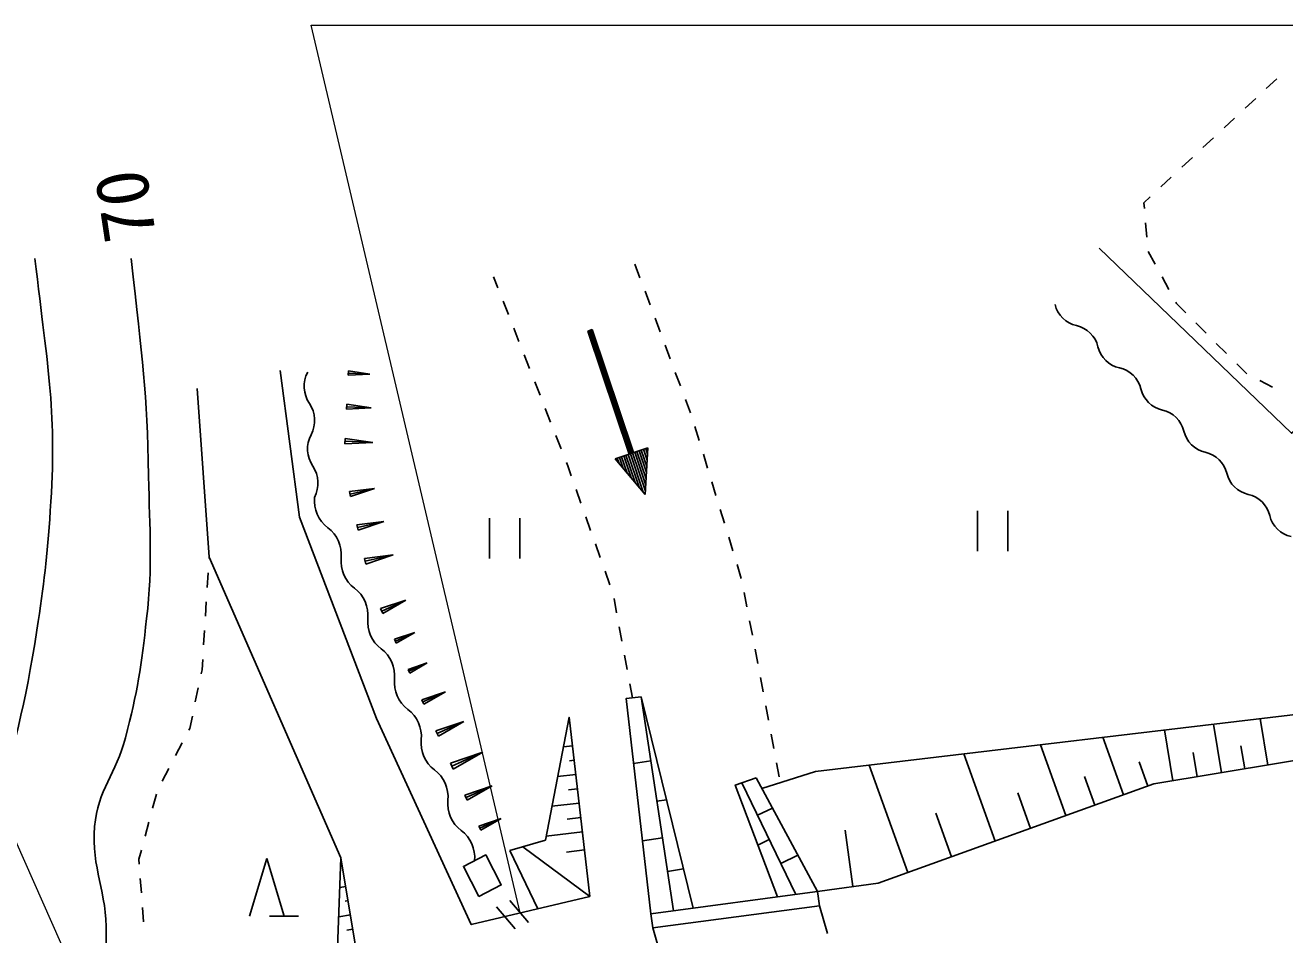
# Model space of a CAD drawing. Units: millimetres, scale not verified. Extents: x 40000 to 680000, y 20000 to 380000.
# Drawn here: x 342198 to 385838, y 310300 to 341818 of the extents above; entities that cross this region are included whole.
import ezdxf
from ezdxf.enums import TextEntityAlignment as Align

# ---------------------------------------------------------------- set-up
doc = ezdxf.new("R2010")
doc.units = ezdxf.units.MM
doc.header["$LTSCALE"] = 1000
for name, color, linetype, lineweight in [('M-BGD', 7, 'Continuous', 25), ('M-STR-HTXT', 7, 'Continuous', 13), ('M-STR-STR1', 1, 'Continuous', 25)]:
    doc.layers.add(name, color=color, linetype=linetype, lineweight=lineweight)
doc.styles.add('ＭＳ ゴシック', font='')
doc.styles.get('ＭＳ ゴシック').set_extended_font_data('MS Gothic')

msp = doc.modelspace()

# ---------------------------------------------------------------- linework, layer by layer
at = {"layer": 'M-BGD'}
for p, q in [((385559, 339964), (385193, 339623)), ((384828, 339282), (384462, 338941)), ((384096, 338600), (383731, 338259)), ((383365, 337918), (382999, 337577)), ((382634, 337236), (382268, 336895)), ((381903, 336554), (381537, 336213)), ((381171, 335872), (380953, 335668)), ((380953, 335668), (380971, 335467)), ((381016, 334970), (381061, 334472)), ((381107, 333974), (381345, 333534)), ((363323, 333536), (363498, 333068)), ((358577, 332721), (358428, 333102)), ((381584, 333095), (381822, 332655)), ((363673, 332599), (363848, 332131)), ((358942, 331790), (358759, 332256)), ((382061, 332216), (382082, 332178)), ((382082, 332178), (382404, 331855)), ((364023, 331663), (364197, 331194)), ((359306, 330859), (359124, 331324)), ((361838, 331271), (361686, 331220)), ((361724, 331233), (363164, 326970)), ((361762, 331246), (363202, 326982)), ((361800, 331258), (363240, 326995)), ((361838, 331271), (363278, 327008)), ((382758, 331501), (383111, 331148)), ((361686, 331220), (363126, 326957)), ((383465, 330794), (383819, 330441)), ((359671, 329928), (359489, 330393)), ((364372, 330726), (364547, 330257)), ((384172, 330087), (384526, 329734)), ((353388, 329690), (353395, 329840)), ((353388, 329690), (354141, 329729)), ((353392, 329765), (354141, 329729)), ((353395, 329840), (354141, 329729)), ((364722, 329789), (364897, 329320)), ((384968, 329503), (385415, 329279)), ((360036, 328997), (359853, 329462)), ((353332, 328510), (353341, 328681)), ((353341, 328681), (354189, 328555)), ((365071, 328852), (365246, 328383)), ((353332, 328510), (354189, 328555)), ((353336, 328595), (354189, 328555)), ((360400, 328065), (360218, 328531)), ((365401, 327908), (365547, 327430)), ((353276, 327309), (353285, 327501)), ((353276, 327309), (354238, 327360)), ((353280, 327405), (354238, 327360)), ((353285, 327501), (354238, 327360)), ((360765, 327134), (360582, 327600)), ((362633, 326791), (363770, 327174)), ((363053, 326299), (362861, 326867)), ((363193, 326135), (362937, 326893)), ((363332, 325971), (363012, 326918)), ((363472, 325807), (363088, 326944)), ((363612, 325643), (363164, 326970)), ((363688, 325669), (363240, 326995)), ((363700, 325884), (363316, 327021)), ((363711, 326099), (363391, 327046)), ((363723, 326314), (363467, 327072)), ((363735, 326529), (363543, 327097)), ((363747, 326744), (363619, 327123)), ((363770, 327174), (363682, 325561)), ((363759, 326959), (363695, 327149)), ((365693, 326952), (365839, 326474)), ((360994, 326548), (360947, 326669)), ((361118, 326199), (360994, 326548)), ((363682, 325561), (362633, 326791)), ((362773, 326627), (362709, 326816)), ((362913, 326463), (362785, 326842)), ((365985, 325995), (366131, 325517)), ((353431, 325655), (354304, 325763)), ((353470, 325484), (353431, 325655)), ((353451, 325570), (354304, 325763)), ((353470, 325484), (354304, 325763)), ((361452, 325256), (361285, 325727)), ((358280, 324735), (358280, 323335)), ((359330, 324735), (359330, 323335)), ((361785, 324313), (361618, 324785)), ((366277, 325039), (366424, 324561)), ((375194, 324996), (375194, 323596)), ((376244, 324996), (376244, 323596)), ((353692, 324503), (354623, 324618)), ((353733, 324321), (353692, 324503)), ((353713, 324412), (354623, 324618)), ((353733, 324321), (354623, 324618)), ((362119, 323371), (361952, 323842)), ((366570, 324083), (366716, 323604)), ((348567, 323337), (348570, 323384)), ((353955, 323340), (354946, 323463)), ((353977, 323243), (354946, 323463)), ((353999, 323146), (354946, 323463)), ((353999, 323146), (353955, 323340)), ((366862, 323126), (367008, 322648)), ((348504, 322339), (348536, 322838)), ((362453, 322428), (362286, 322899)), ((367111, 322159), (367204, 321668)), ((348441, 321341), (348473, 321840)), ((354512, 321602), (355384, 321896)), ((354550, 321518), (355384, 321896)), ((354587, 321435), (355384, 321896)), ((362689, 321459), (362598, 321951)), ((354587, 321435), (354512, 321602)), ((348379, 320343), (348410, 320842)), ((354992, 320539), (355697, 320777)), ((355023, 320472), (355697, 320777)), ((355053, 320405), (355697, 320777)), ((362870, 320476), (362780, 320968)), ((367297, 321177), (367390, 320685)), ((355053, 320405), (354992, 320539)), ((363052, 319492), (362961, 319984)), ((367483, 320194), (367576, 319703)), ((348296, 319347), (348325, 319485)), ((348325, 319485), (348347, 319844)), ((355464, 319497), (356128, 319721)), ((355521, 319370), (355464, 319497)), ((355492, 319434), (356128, 319721)), ((355521, 319370), (356128, 319721)), ((367670, 319212), (367763, 318720)), ((348091, 318368), (348194, 318858)), ((355940, 318445), (356754, 318719)), ((355975, 318367), (356754, 318719)), ((356010, 318289), (356754, 318719)), ((363233, 318509), (363142, 319001)), ((356010, 318289), (355940, 318445)), ((364659, 311136), (363534, 318544)), ((367856, 318229), (367949, 317738)), ((347899, 317450), (347989, 317879)), ((385254, 316183), (384987, 317791)), ((347871, 317395), (347899, 317450)), ((356429, 317363), (357397, 317690)), ((356513, 317178), (356429, 317363)), ((356471, 317270), (357397, 317690)), ((356513, 317178), (357397, 317690)), ((381962, 315636), (381669, 317397)), ((383645, 315915), (383365, 317599)), ((347409, 316508), (347640, 316952)), ((361157, 316847), (360843, 316811)), ((368042, 317247), (368135, 316755)), ((378256, 314431), (377373, 316887)), ((380251, 315148), (379534, 317144)), ((384449, 316049), (384316, 316853)), ((356932, 316252), (358057, 316631)), ((356980, 316144), (358057, 316631)), ((357029, 316036), (358057, 316631)), ((375800, 313548), (374713, 316571)), ((382803, 315776), (382664, 316617)), ((346947, 315622), (347178, 316065)), ((357029, 316036), (356932, 316252)), ((361214, 316351), (361058, 316333)), ((363870, 316329), (363277, 316239)), ((368228, 316264), (368321, 315773)), ((372777, 312461), (371439, 316182)), ((381091, 315450), (380789, 316290)), ((361272, 315854), (360645, 315782)), ((367025, 315568), (368899, 311702)), ((369653, 311802), (367523, 315739)), ((379253, 314789), (378895, 315787)), ((346612, 314685), (346742, 315168)), ((357433, 315143), (358377, 315461)), ((357515, 314962), (357433, 315143)), ((357474, 315052), (358377, 315461)), ((357515, 314962), (358377, 315461)), ((361329, 315357), (361016, 315321)), ((377028, 313989), (376586, 315217)), ((361387, 314861), (360446, 314752)), ((364083, 314931), (364414, 314981)), ((367571, 314442), (368089, 314693)), ((357919, 314068), (358687, 314327)), ((357953, 313994), (358687, 314327)), ((357986, 313921), (358687, 314327)), ((361444, 314364), (360974, 314310)), ((374288, 313004), (373745, 314516)), ((346352, 313719), (346482, 314202)), ((357986, 313921), (357919, 314068)), ((361502, 313867), (360248, 313722)), ((370872, 311970), (370601, 313929)), ((361760, 311631), (359437, 313352)), ((364275, 313665), (363586, 313560)), ((367978, 313602), (367584, 313411)), ((346138, 312925), (346222, 313237)), ((346151, 312748), (346138, 312925)), ((349967, 310941), (350567, 312941)), ((350567, 312941), (351167, 310941)), ((359961, 311203), (358989, 313222)), ((361574, 313241), (360947, 313168)), ((368378, 312776), (368971, 313063)), ((364452, 312499), (365007, 312583)), ((346223, 311751), (346187, 312250)), ((353302, 311979), (353099, 311945)), ((346295, 310753), (346259, 311252)), ((353384, 311485), (353283, 311469)), ((359168, 310503), (358521, 311266)), ((359632, 310729), (358985, 311492)), ((350667, 310941), (351667, 310941)), ((353467, 310992), (353060, 310925)), ((363878, 311032), (363944, 310537)), ((353549, 310499), (353346, 310465))]:
    msp.add_line(p, q, dxfattribs=at)
for points in [[(398509, 336926), (386075, 327681), (379403, 334097)], [(351034, 329851), (351701, 324770), (354370, 317790), (357654, 310655), (361760, 311631), (361042, 317841), (360221, 313581), (358989, 313222)], [(348159, 329235), (348570, 323384), (353138, 312965), (352984, 308910), (348775, 307165), (345952, 304812)], [(363878, 311032), (363018, 318484), (363534, 318544), (365342, 311227)], [(367723, 315369), (369579, 315961), (387858, 318132), (392240, 317343), (381304, 315527), (371750, 312092), (369734, 311813)], [(367523, 315739), (366798, 315489), (368264, 311617)], [(345952, 304812), (353959, 308038), (353138, 312965)]]:
    msp.add_lwpolyline(points, dxfattribs=at)
msp.add_lwpolyline([(357918, 311630), (358692, 312031), (358155, 313068), (357380, 312668)], close=True, dxfattribs=at)
for centre, radius, start, end in [((378832, 332367), 981, 193.3915, 257.5848), ((378410, 330450), 981, 13.3915, 77.5848), ((380319, 330904), 981, 193.3915, 257.5848), ((379898, 328988), 981, 13.3915, 77.5848), ((352923, 329305), 1060, 152.2729, 213.9714), ((381807, 329442), 981, 193.3915, 257.5848), ((351164, 328120), 1060, 332.2729, 33.9714), ((381385, 327525), 981, 13.3915, 77.5848), ((383294, 327980), 981, 193.3915, 257.5848), ((353041, 327133), 1060, 152.2729, 213.9714), ((382872, 326063), 981, 13.3915, 77.5848), ((351283, 325948), 1060, 332.2729, 33.9714), ((384782, 326518), 981, 193.3915, 257.5848), ((384360, 324601), 981, 13.3915, 77.5848), ((353386, 325342), 1170, 174.4378, 233.105), ((386269, 325055), 981, 193.3915, 257.5848), ((351981, 323470), 1170, 354.4378, 53.105), ((354310, 323244), 1170, 174.4378, 233.105), ((352905, 321372), 1170, 354.4378, 53.105), ((355234, 321146), 1170, 174.4378, 233.105), ((353829, 319274), 1170, 354.4378, 53.105), ((356158, 319048), 1170, 174.4378, 233.105), ((354753, 317176), 1170, 354.4378, 53.105), ((357082, 316950), 1170, 174.4378, 233.105), ((355677, 315079), 1170, 354.4378, 53.105), ((358006, 314852), 1170, 174.4378, 233.105), ((356601, 312981), 1170, 354.4378, 53.105)]:
    msp.add_arc(centre, radius, start, end, dxfattribs=at)
for points in [[(342536, 333736), (343005, 329714), (343297, 328408), (343069, 324996), (342961, 323373), (342850, 322466), (342602, 320859), (342198, 318241), (341817, 316794), (341068, 314253), (340557, 312521), (340449, 311431), (339466, 309917), (338672, 308693), (338101, 308068), (336998, 307114), (336188, 306415), (335712, 306003), (334729, 305580), (333757, 305161), (333265, 305106), (332086, 304981)], [(345872, 333736), (346262, 330175), (346418, 329150), (346472, 326197), (346508, 324268), (346619, 323176), (346405, 321259), (346224, 319628), (346086, 318710), (345671, 317122), (345351, 315894), (344711, 315318), (344604, 314053), (344480, 312591), (345042, 311784), (345004, 310317), (344972, 309079), (344944, 308351), (344537, 307181), (344234, 306308), (344054, 305952), (343505, 305052)]]:
    msp.add_open_spline(points, degree=3, knots=[0, 0, 0, 0, 1, 1, 1, 2, 2, 2, 3, 3, 3, 4, 4, 4, 5, 5, 5, 6, 6, 6, 7, 7, 7, 7], dxfattribs=at)
at = {"layer": 'M-STR-HTXT'}
msp.add_line((330332, 339595), (345465, 305411), dxfattribs=at)
msp.add_lwpolyline([(359352, 311059), (352101, 341818), (387837, 341818)], dxfattribs=at)
at = {"layer": 'M-STR-STR1'}
for p, q in [((369719, 311307), (369993, 310345)), ((363944, 310537), (364217, 309575))]:
    msp.add_line(p, q, dxfattribs=at)
msp.add_lwpolyline([(369734, 311813), (363878, 311032), (363944, 310537), (369719, 311307), (369653, 311802)], dxfattribs=at)

# ---------------------------------------------------------------- texts
at = {"layer": 'M-BGD', "style": 'ＭＳ ゴシック'}
msp.add_text('70', height=1833, rotation=98.531, dxfattribs=at).set_placement((345651, 335547), align=Align.MIDDLE_CENTER)

doc.saveas('drawing.dxf')
